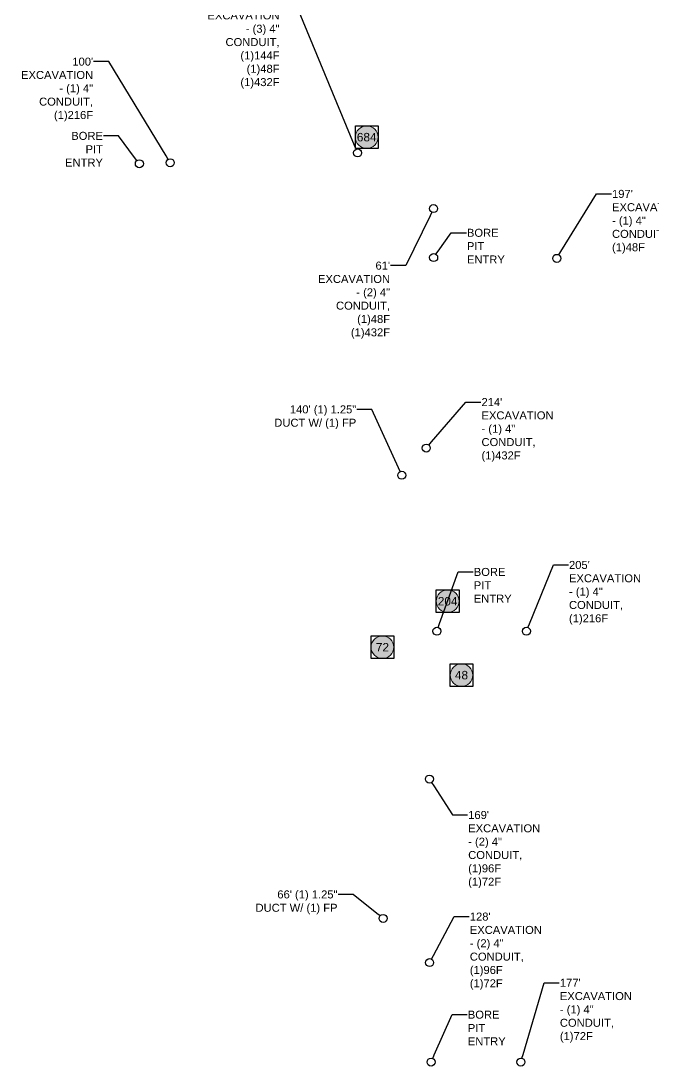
# Model space of a CAD drawing. Header units: millimetres. Extents: x -41032736 to 811436, y 699275 to 12282705.
# Drawn here: x -41032736 to -41032341, y 12280657 to 12281310 of the extents above; entities that cross this region are included whole.
import ezdxf
from ezdxf import colors
from ezdxf.entities.mleader import LeaderData, LeaderLine
from ezdxf.enums import TextEntityAlignment as Align
from ezdxf.math import Vec2, Vec3

# ---------------------------------------------------------------- set-up
doc = ezdxf.new("R2010")
doc.units = ezdxf.units.MM
doc.header["$MEASUREMENT"] = 0
doc.layers.get('0').update_dxf_attribs({"linetype": 'CONTINUOUS'})
doc.layers.add('A-Splice Point', color=7, linetype='CONTINUOUS')
doc.layers.add('EXCAVATION', color=1, linetype='CONTINUOUS')
doc.styles.add('Legend', font='arial.ttf')
doc.styles.get("Standard").update_dxf_attribs({"font": 'arial.ttf'})

# ---------------------------------------------------------------- blocks, each defined once
blk = doc.blocks.new('_DotBlank')
at = {"color": 0, "linetype": 'ByBlock', "lineweight": -2}
blk.add_line((-0.5, 0), (-1, 0), dxfattribs=at)
blk.add_circle((0, 0), 0.5, dxfattribs=at)
blk = doc.blocks.new('SPLICE_POINT_VAULT')
at = {"lineweight": 9}
h = blk.add_hatch(color=50, dxfattribs=at)
h.dxf.hatch_style = 1
h.paths.add_polyline_path([(12.9, 0, 1), (-12.9, 0, 1)])
blk.add_lwpolyline([(-12.9, 12.9), (12.9, 12.9), (12.9, -12.9), (-12.9, -12.9)], close=True)
at = {"color": 7, "lineweight": 9}
blk.add_circle((0, 0), 12.9, dxfattribs=at)
blk.add_attdef('SPL', text='', height=10).set_placement((0, 0), align=Align.MIDDLE_CENTER)

msp = doc.modelspace()

# ---------------------------------------------------------------- block references
at = {"layer": 'A-Splice Point'}
ref = msp.add_blockref('SPLICE_POINT_VAULT', (-41032509.7, 12280919.07), dxfattribs=dict(at, xscale=0.55, yscale=0.55, zscale=0.55))
ref.add_attrib('SPLICES', '72', dxfattribs={"layer": '0', "color": 250, "height": 5.284}).set_placement((-41032509.7, 12280919.07), align=Align.MIDDLE_CENTER)
ref = msp.add_blockref('SPLICE_POINT_VAULT', (-41032460.34, 12280901.64), dxfattribs=dict(at, xscale=0.55, yscale=0.55, zscale=0.55))
ref.add_attrib('SPLICES', '48', dxfattribs={"layer": '0', "color": 250, "height": 5.284}).set_placement((-41032460.34, 12280901.64), align=Align.MIDDLE_CENTER)

# ---------------------------------------------------------------- leaders
at = {"layer": 'EXCAVATION', "color": 1, "lineweight": 9}
ml = msp.add_multileader_mtext('Standard', dxfattribs=at)
ml.set_content('82\' \\PEXCAVATION - (3) 4" CONDUIT, (1)144F\\P(1)48F\\P(1)432F ', color=1, style='Legend')
ml.set_leader_properties()
ml.set_arrow_properties(name='DOTBLANK')
ml.build(insert=Vec2(0, 0))
ml.multileader.update_dxf_attribs({"dogleg_length": 0.36, "arrow_head_size": 5})
ctx = ml.context
ctx.base_point, ctx.char_height, ctx.arrow_head_size, ctx.landing_gap_size, ctx.plane_origin = Vec3(-41032622.67, 12281322.07), 5, 5, 0.347, Vec3(-41032493.55, 12281182.28)
ctx.text_align_type = 2
notes = []
notes.append((ctx, [(0, (1, 1, 0), (-41032564.22, 12281322.07), (-1, 0), 9.42, [(0, [(-41032525.25, 12281227.85)], 0, [])])]))
ctx.mtext.insert, ctx.mtext.width, ctx.mtext.defined_height, ctx.mtext.alignment, ctx.mtext.flow_direction = Vec3(-41032573.99, 12281324.57), 41.1337, 12.23, 3, 5
ctx.mtext.has_bg_fill, ctx.mtext.bg_color, ctx.mtext.bg_scale_factor, ctx.mtext.bg_transparency, ctx.mtext.use_window_bg_color = 1, -1027028792, 1.5, 0, 1
ml = msp.add_multileader_mtext('Standard', dxfattribs=at)
ml.set_content('100\' \\PEXCAVATION - (1) 4" CONDUIT, (1)216F ', color=1, style='Legend')
ml.set_leader_properties()
ml.set_arrow_properties(name='DOTBLANK')
ml.build(insert=Vec2(0, 0))
ml.multileader.update_dxf_attribs({"dogleg_length": 0.36, "arrow_head_size": 5})
ctx = ml.context
ctx.base_point, ctx.char_height, ctx.arrow_head_size, ctx.landing_gap_size, ctx.plane_origin = Vec3(-41032739.12, 12281284.86), 5, 5, 0.347, Vec3(-41032620.12, 12281175.45)
ctx.text_align_type = 2
notes.append((ctx, [(0, (1, 1, 0), (-41032680.68, 12281284.86), (-1, 0), 9.42, [(0, [(-41032642.29, 12281221.67)], 0, [])])]))
ctx.mtext.insert, ctx.mtext.width, ctx.mtext.defined_height, ctx.mtext.alignment, ctx.mtext.flow_direction = Vec3(-41032690.44, 12281287.36), 42.6073, 12.23, 3, 5
ctx.mtext.has_bg_fill, ctx.mtext.bg_color, ctx.mtext.bg_scale_factor, ctx.mtext.bg_transparency, ctx.mtext.use_window_bg_color = 1, -1027028792, 1.5, 0, 1
ml = msp.add_multileader_mtext('Standard', dxfattribs=at)
ml.set_content('197\' \\PEXCAVATION - (1) 4" CONDUIT, (1)48F', color=1, style='Legend')
ml.set_leader_properties()
ml.set_arrow_properties(name='DOTBLANK')
ml.build(insert=Vec2(0, 0))
ml.multileader.update_dxf_attribs({"dogleg_length": 0.36, "arrow_head_size": 5})
ctx = ml.context
ctx.base_point, ctx.char_height, ctx.arrow_head_size, ctx.landing_gap_size, ctx.plane_origin = Vec3(-41032366.63, 12281202.26), 5, 5, 0.347, Vec3(-41032369.1, 12281116.4)
notes.append((ctx, [(1, (1, 1, 0), (-41032376.06, 12281202.26), (1, 0), 9.42, [(0, [(-41032400.8, 12281161.97)], 0, [])])]))
ctx.mtext.insert, ctx.mtext.width, ctx.mtext.defined_height, ctx.mtext.flow_direction = Vec3(-41032366.29, 12281204.76), 42.6073, 12.23, 5
ctx.mtext.has_bg_fill, ctx.mtext.bg_color, ctx.mtext.bg_scale_factor, ctx.mtext.bg_transparency, ctx.mtext.use_window_bg_color = 1, -1027028792, 1.5, 0, 1
ml = msp.add_multileader_mtext('Standard', dxfattribs=at)
ml.set_content('61\' \\PEXCAVATION - (2) 4" CONDUIT, (1)48F\\P(1)432F ', color=1, style='Legend')
ml.set_leader_properties()
ml.set_arrow_properties(name='DOTBLANK')
ml.build(insert=Vec2(0, 0))
ml.multileader.update_dxf_attribs({"dogleg_length": 0.36, "arrow_head_size": 5})
ctx = ml.context
ctx.base_point, ctx.char_height, ctx.arrow_head_size, ctx.landing_gap_size, ctx.plane_origin = Vec3(-41032553.63, 12281157.43), 5, 5, 0.347, Vec3(-41032446.09, 12281147.47)
ctx.text_align_type = 2
notes.append((ctx, [(0, (1, 1, 0), (-41032495.18, 12281157.43), (-1, 0), 9.42, [(0, [(-41032477.79, 12281193.04)], 0, [])])]))
ctx.mtext.insert, ctx.mtext.width, ctx.mtext.defined_height, ctx.mtext.alignment, ctx.mtext.flow_direction = Vec3(-41032504.95, 12281159.93), 42.6073, 12.23, 3, 5
ctx.mtext.has_bg_fill, ctx.mtext.bg_color, ctx.mtext.bg_scale_factor, ctx.mtext.bg_transparency, ctx.mtext.use_window_bg_color = 1, -1027028792, 1.5, 0, 1
ml = msp.add_multileader_mtext('Standard', dxfattribs=at)
ml.set_content('214\' \\PEXCAVATION - (1) 4" CONDUIT, (1)432F', color=1, style='Legend')
ml.set_leader_properties()
ml.set_arrow_properties(name='DOTBLANK')
ml.build(insert=Vec2(0, 0))
ml.multileader.update_dxf_attribs({"dogleg_length": 0.36, "arrow_head_size": 5})
ctx = ml.context
ctx.base_point, ctx.char_height, ctx.arrow_head_size, ctx.landing_gap_size, ctx.plane_origin = Vec3(-41032448.17, 12281072.21), 5, 5, 0.347, Vec3(-41032450.64, 12280997.91)
notes.append((ctx, [(1, (1, 1, 0), (-41032457.59, 12281072.21), (1, 0), 9.42, [(0, [(-41032482.34, 12281043.48)], 0, [])])]))
ctx.mtext.insert, ctx.mtext.width, ctx.mtext.defined_height, ctx.mtext.flow_direction = Vec3(-41032447.83, 12281074.71), 42.6073, 12.23, 5
ctx.mtext.has_bg_fill, ctx.mtext.bg_color, ctx.mtext.bg_scale_factor, ctx.mtext.bg_transparency, ctx.mtext.use_window_bg_color = 1, -1027028792, 1.5, 0, 1
at = {"layer": 'EXCAVATION', "linetype": 'Continuous'}
ml = msp.add_multileader_mtext('Standard', dxfattribs=at)
ml.set_content('140\' (1) 1.25"\\PDUCT W/ (1) FP', color=256, style='Legend')
ml.set_leader_properties()
ml.set_arrow_properties(name='DOTBLANK')
ml.build(insert=Vec2(0, 0))
ml.multileader.update_dxf_attribs({"dogleg_length": 0.36, "arrow_head_size": 5})
ctx = ml.context
ctx.base_point, ctx.char_height, ctx.arrow_head_size, ctx.landing_gap_size, ctx.plane_origin = Vec3(-41032591.4, 12281067.63), 5, 5, 0.347, Vec3(-41032508.59, 12280916.62)
ctx.text_align_type = 2
notes.append((ctx, [(1, (1, 1, 0), (-41032516.29, 12281067.63), (-1, 0), 9.42, [(0, [(-41032497.62, 12281026.46)], 0, [])])]))
ctx.mtext.insert, ctx.mtext.width, ctx.mtext.alignment, ctx.mtext.flow_direction = Vec3(-41032526.06, 12281070.13), 0.00000000248, 3, 5
ctx.mtext.has_bg_fill, ctx.mtext.bg_color, ctx.mtext.bg_scale_factor, ctx.mtext.bg_transparency, ctx.mtext.use_window_bg_color = 1, -1027028792, 1.5, 0, 1
at = {"layer": 'EXCAVATION', "color": 7, "lineweight": 9}
ml = msp.add_multileader_mtext('Standard', dxfattribs=at)
ml.set_content('BORE PIT ENTRY ', color=7, style='Legend')
ml.set_leader_properties()
ml.set_arrow_properties(name='DOTBLANK')
ml.build(insert=Vec2(0, 0))
ml.multileader.update_dxf_attribs({"dogleg_length": 0.36, "arrow_head_size": 5})
ctx = ml.context
ctx.base_point, ctx.char_height, ctx.arrow_head_size, ctx.landing_gap_size, ctx.plane_origin = Vec3(-41032453, 12280966.09), 5, 5, 0.347, Vec3(-41032461.02, 12280876.26)
notes.append((ctx, [(1, (1, 1, 0), (-41032462.42, 12280966.09), (1, 0), 9.42, [(0, [(-41032475.65, 12280929.08)], 0, [])])]))
ctx.mtext.insert, ctx.mtext.width, ctx.mtext.defined_height, ctx.mtext.flow_direction = Vec3(-41032452.66, 12280968.59), 22.8053, 11.4, 5
ctx.mtext.has_bg_fill, ctx.mtext.bg_color, ctx.mtext.bg_scale_factor, ctx.mtext.bg_transparency, ctx.mtext.use_window_bg_color = 1, -1027028792, 1.5, 0, 1
at = {"layer": 'EXCAVATION', "color": 1, "lineweight": 9}
ml = msp.add_multileader_mtext('Standard', dxfattribs=at)
ml.set_content('205\' \\PEXCAVATION - (1) 4" CONDUIT, (1)216F ', color=1, style='Legend')
ml.set_leader_properties()
ml.set_arrow_properties(name='DOTBLANK')
ml.build(insert=Vec2(0, 0))
ml.multileader.update_dxf_attribs({"dogleg_length": 0.36, "arrow_head_size": 5})
ctx = ml.context
ctx.base_point, ctx.char_height, ctx.arrow_head_size, ctx.landing_gap_size, ctx.plane_origin = Vec3(-41032393.51, 12280970.46), 5, 5, 0.347, Vec3(-41032388.04, 12280883.51)
notes.append((ctx, [(1, (1, 1, 0), (-41032402.93, 12280970.46), (1, 0), 9.42, [(0, [(-41032419.75, 12280929.08)], 0, [])])]))
ctx.mtext.insert, ctx.mtext.width, ctx.mtext.defined_height, ctx.mtext.flow_direction = Vec3(-41032393.17, 12280972.96), 42.6073, 12.23, 5
ctx.mtext.has_bg_fill, ctx.mtext.bg_color, ctx.mtext.bg_scale_factor, ctx.mtext.bg_transparency, ctx.mtext.use_window_bg_color = 1, -1027028792, 1.5, 0, 1
ml = msp.add_multileader_mtext('Standard', dxfattribs=at)
ml.set_content('169\' \\PEXCAVATION - (2) 4" CONDUIT, (1)96F\\P(1)72F ', color=1, style='Legend')
ml.set_leader_properties()
ml.set_arrow_properties(name='DOTBLANK')
ml.build(insert=Vec2(0, 0))
ml.multileader.update_dxf_attribs({"dogleg_length": 0.36, "arrow_head_size": 5})
ctx = ml.context
ctx.base_point, ctx.char_height, ctx.arrow_head_size, ctx.landing_gap_size, ctx.plane_origin = Vec3(-41032456.49, 12280814.27), 5, 5, 0.347, Vec3(-41032448.62, 12280791.15)
notes.append((ctx, [(1, (1, 1, 0), (-41032465.91, 12280814.27), (1, 0), 9.42, [(0, [(-41032480.32, 12280836.72)], 0, [])])]))
ctx.mtext.insert, ctx.mtext.width, ctx.mtext.defined_height, ctx.mtext.flow_direction = Vec3(-41032456.14, 12280816.77), 42.6073, 12.23, 5
ctx.mtext.has_bg_fill, ctx.mtext.bg_color, ctx.mtext.bg_scale_factor, ctx.mtext.bg_transparency, ctx.mtext.use_window_bg_color = 1, -1027028792, 1.5, 0, 1
at = {"layer": 'EXCAVATION', "linetype": 'Continuous'}
ml = msp.add_multileader_mtext('Standard', dxfattribs=at)
ml.set_content('66\' (1) 1.25"\\PDUCT W/ (1) FP', color=256, style='Legend')
ml.set_leader_properties()
ml.set_arrow_properties(name='DOTBLANK')
ml.build(insert=Vec2(0, 0))
ml.multileader.update_dxf_attribs({"dogleg_length": 0.36, "arrow_head_size": 5})
ctx = ml.context
ctx.base_point, ctx.char_height, ctx.arrow_head_size, ctx.landing_gap_size, ctx.plane_origin = Vec3(-41032603.13, 12280764.65), 5, 5, 0.347, Vec3(-41032537.02, 12280661.05)
ctx.text_align_type = 2
notes.append((ctx, [(1, (1, 1, 0), (-41032528.01, 12280764.65), (-1, 0), 9.42, [(0, [(-41032509.27, 12280749.69)], 0, [])])]))
ctx.mtext.insert, ctx.mtext.width, ctx.mtext.alignment, ctx.mtext.flow_direction = Vec3(-41032537.78, 12280767.15), 0.00000000248, 3, 5
ctx.mtext.has_bg_fill, ctx.mtext.bg_color, ctx.mtext.bg_scale_factor, ctx.mtext.bg_transparency, ctx.mtext.use_window_bg_color = 1, -1027028792, 1.5, 0, 1
at = {"layer": 'EXCAVATION', "color": 1, "lineweight": 9}
ml = msp.add_multileader_mtext('Standard', dxfattribs=at)
ml.set_content('128\' \\PEXCAVATION - (2) 4" CONDUIT, (1)96F\\P(1)72F ', color=1, style='Legend')
ml.set_leader_properties()
ml.set_arrow_properties(name='DOTBLANK')
ml.build(insert=Vec2(0, 0))
ml.multileader.update_dxf_attribs({"dogleg_length": 0.36, "arrow_head_size": 5})
ctx = ml.context
ctx.base_point, ctx.char_height, ctx.arrow_head_size, ctx.landing_gap_size, ctx.plane_origin = Vec3(-41032455.48, 12280750.8), 5, 5, 0.347, Vec3(-41032448.53, 12280676.5)
notes.append((ctx, [(1, (1, 1, 0), (-41032464.9, 12280750.8), (1, 0), 9.42, [(0, [(-41032480.23, 12280722.07)], 0, [])])]))
ctx.mtext.insert, ctx.mtext.width, ctx.mtext.defined_height, ctx.mtext.flow_direction = Vec3(-41032455.13, 12280753.3), 42.6073, 12.23, 5
ctx.mtext.has_bg_fill, ctx.mtext.bg_color, ctx.mtext.bg_scale_factor, ctx.mtext.bg_transparency, ctx.mtext.use_window_bg_color = 1, -1027028792, 1.5, 0, 1
at = {"layer": 'EXCAVATION', "color": 7, "lineweight": 9}
ml = msp.add_multileader_mtext('Standard', dxfattribs=at)
ml.set_content('BORE PIT ENTRY ', color=7, style='Legend')
ml.set_leader_properties()
ml.set_arrow_properties(name='DOTBLANK')
ml.build(insert=Vec2(0, 0))
ml.multileader.update_dxf_attribs({"dogleg_length": 0.36, "arrow_head_size": 5})
ctx = ml.context
ctx.base_point, ctx.char_height, ctx.arrow_head_size, ctx.landing_gap_size, ctx.plane_origin = Vec3(-41032456.72, 12280689.54), 5, 5, 0.347, Vec3(-41032464.71, 12280607.09)
notes.append((ctx, [(1, (1, 1, 0), (-41032466.14, 12280689.54), (1, 0), 9.42, [(0, [(-41032479.35, 12280659.91)], 0, [])])]))
ctx.mtext.insert, ctx.mtext.width, ctx.mtext.defined_height, ctx.mtext.flow_direction = Vec3(-41032456.37, 12280692.04), 22.8053, 11.4, 5
ctx.mtext.has_bg_fill, ctx.mtext.bg_color, ctx.mtext.bg_scale_factor, ctx.mtext.bg_transparency, ctx.mtext.use_window_bg_color = 1, -1027028792, 1.5, 0, 1
for ctx, leaders in notes:
    for number, flags, end, landing, length, lines in leaders:
        leader = LeaderData()
        leader.index, (leader.has_last_leader_line, leader.has_dogleg_vector, leader.attachment_direction) = number, flags
        leader.last_leader_point, leader.dogleg_vector, leader.dogleg_length = Vec3(end), Vec3(landing), length
        for number, points, colour, breaks in lines:
            line = LeaderLine()
            line.index, line.vertices, line.color, line.breaks = number, Vec3.list(points), colors.encode_raw_color(colour), breaks
            leader.lines.append(line)
        ctx.leaders.append(leader)

# ---------------------------------------------------------------- next in the draw order: block references
at = {"layer": 'A-Splice Point'}
ref = msp.add_blockref('SPLICE_POINT_VAULT', (-41032519.54, 12281237.68), dxfattribs=dict(at, xscale=0.55, yscale=0.55, zscale=0.55))
ref.add_attrib('SPLICES', '684', dxfattribs={"layer": '0', "color": 250, "height": 5.284}).set_placement((-41032519.54, 12281237.68), align=Align.MIDDLE_CENTER)
ref = msp.add_blockref('SPLICE_POINT_VAULT', (-41032468.97, 12280947.81), dxfattribs=dict(at, xscale=0.55, yscale=0.55, zscale=0.55))
ref.add_attrib('SPLICES', '204', dxfattribs={"layer": '0', "color": 250, "height": 5.284}).set_placement((-41032468.97, 12280947.81), align=Align.MIDDLE_CENTER)

# ---------------------------------------------------------------- next in the draw order: leaders
at = {"layer": 'EXCAVATION', "color": 7, "lineweight": 9}
ml = msp.add_multileader_mtext('Standard', dxfattribs=at)
ml.set_content('BORE PIT ENTRY ', color=7, style='Legend')
ml.set_leader_properties()
ml.set_arrow_properties(name='DOTBLANK')
ml.build(insert=Vec2(0, 0))
ml.multileader.update_dxf_attribs({"dogleg_length": 0.36, "arrow_head_size": 5})
ctx = ml.context
ctx.base_point, ctx.char_height, ctx.arrow_head_size, ctx.landing_gap_size, ctx.plane_origin = Vec3(-41032707.97, 12281238.49), 5, 5, 0.347, Vec3(-41032646.93, 12281168.24)
ctx.text_align_type = 2
notes = []
notes.append((ctx, [(0, (1, 1, 0), (-41032674.52, 12281238.49), (-1, 0), 9.42, [(0, [(-41032661.56, 12281221.05)], 0, [])])]))
ctx.mtext.insert, ctx.mtext.width, ctx.mtext.defined_height, ctx.mtext.alignment, ctx.mtext.flow_direction = Vec3(-41032684.29, 12281240.99), 22.8053, 11.4, 3, 5
ctx.mtext.has_bg_fill, ctx.mtext.bg_color, ctx.mtext.bg_scale_factor, ctx.mtext.bg_transparency, ctx.mtext.use_window_bg_color = 1, -1027028792, 1.5, 0, 1
ml = msp.add_multileader_mtext('Standard', dxfattribs=at)
ml.set_content('BORE PIT ENTRY ', color=7, style='Legend')
ml.set_leader_properties()
ml.set_arrow_properties(name='DOTBLANK')
ml.build(insert=Vec2(0, 0))
ml.multileader.update_dxf_attribs({"dogleg_length": 0.36, "arrow_head_size": 5})
ctx = ml.context
ctx.base_point, ctx.char_height, ctx.arrow_head_size, ctx.landing_gap_size, ctx.plane_origin = Vec3(-41032457.27, 12281177.93), 5, 5, 0.347, Vec3(-41032463.07, 12281109.66)
notes.append((ctx, [(1, (1, 1, 0), (-41032466.69, 12281177.93), (1, 0), 9.42, [(0, [(-41032477.71, 12281162.48)], 0, [])])]))
ctx.mtext.insert, ctx.mtext.width, ctx.mtext.defined_height, ctx.mtext.flow_direction = Vec3(-41032456.93, 12281180.43), 22.8053, 11.4, 5
ctx.mtext.has_bg_fill, ctx.mtext.bg_color, ctx.mtext.bg_scale_factor, ctx.mtext.bg_transparency, ctx.mtext.use_window_bg_color = 1, -1027028792, 1.5, 0, 1
at = {"layer": 'EXCAVATION', "color": 1, "lineweight": 9}
ml = msp.add_multileader_mtext('Standard', dxfattribs=at)
ml.set_content('177\' \\PEXCAVATION - (1) 4" CONDUIT, (1)72F ', color=1, style='Legend')
ml.set_leader_properties()
ml.set_arrow_properties(name='DOTBLANK')
ml.build(insert=Vec2(0, 0))
ml.multileader.update_dxf_attribs({"dogleg_length": 0.36, "arrow_head_size": 5})
ctx = ml.context
ctx.base_point, ctx.char_height, ctx.arrow_head_size, ctx.landing_gap_size, ctx.plane_origin = Vec3(-41032399.22, 12280709.48), 5, 5, 0.347, Vec3(-41032391.54, 12280614.34)
notes.append((ctx, [(1, (1, 1, 0), (-41032408.64, 12280709.48), (1, 0), 9.42, [(0, [(-41032423.24, 12280659.91)], 0, [])])]))
ctx.mtext.insert, ctx.mtext.width, ctx.mtext.defined_height, ctx.mtext.flow_direction = Vec3(-41032398.87, 12280711.98), 38.1003, 12.34, 5
ctx.mtext.has_bg_fill, ctx.mtext.bg_color, ctx.mtext.bg_scale_factor, ctx.mtext.bg_transparency, ctx.mtext.use_window_bg_color = 1, -1027028792, 1.5, 0, 1
for ctx, leaders in notes:
    for number, flags, end, landing, length, lines in leaders:
        leader = LeaderData()
        leader.index, (leader.has_last_leader_line, leader.has_dogleg_vector, leader.attachment_direction) = number, flags
        leader.last_leader_point, leader.dogleg_vector, leader.dogleg_length = Vec3(end), Vec3(landing), length
        for number, points, colour, breaks in lines:
            line = LeaderLine()
            line.index, line.vertices, line.color, line.breaks = number, Vec3.list(points), colors.encode_raw_color(colour), breaks
            leader.lines.append(line)
        ctx.leaders.append(leader)

doc.saveas('drawing.dxf')
